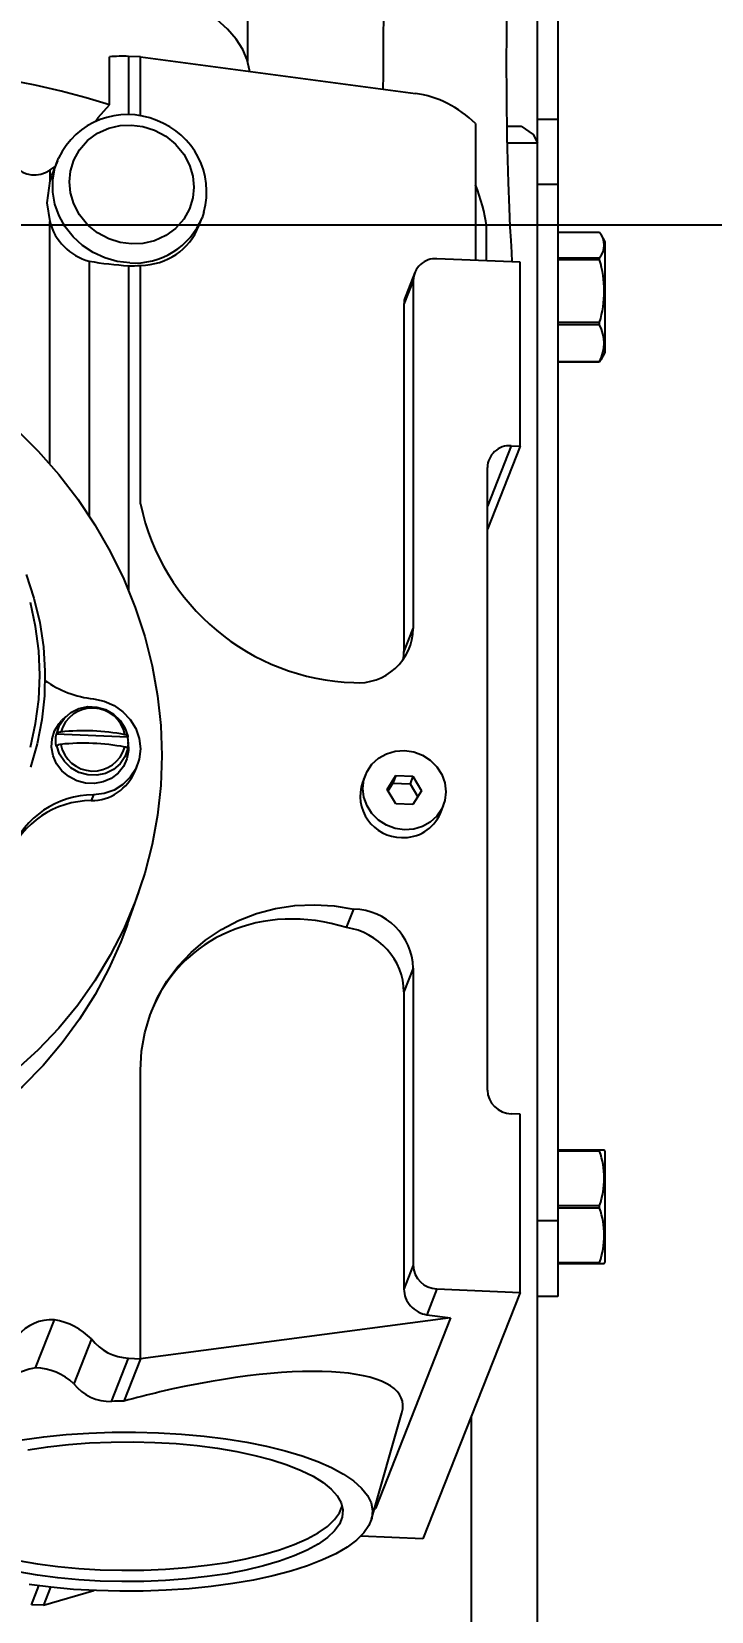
# Model space of a CAD drawing. Header units: feet. Extents: x -17 to 453, y -41 to 31.
# Drawn here: x 50.551 to 50.766, y 4.573 to 5.074 of the extents above; entities that cross this region are included whole.
import ezdxf
from ezdxf.enums import TextEntityAlignment as Align

# ---------------------------------------------------------------- set-up
doc = ezdxf.new("R2018")
doc.units = ezdxf.units.FT
doc.header["$MEASUREMENT"] = 0
doc.layers.add('G-ANNO-TEXT', color=1, linetype='Continuous')
doc.styles.add('NEI-A', font='arial.ttf')
doc.styles.get("Standard").update_dxf_attribs({"font": 'arial.ttf'})

# ---------------------------------------------------------------- blocks, each defined once
blk = doc.blocks.new('DETAIL_TITLE')
at = {"style": 'NEI-A', "flags": 8}
blk.add_attdef('#', text='', height=0.2, dxfattribs=at).set_placement((0.5922, -0.5109), align=Align.MIDDLE_CENTER)
at = {"lineweight": 30, "style": '', "flags": 104}
blk.add_attdef('DETAIL_TITLE', text='', height=0.2, dxfattribs=at).set_placement((0.909896588761212, -0.5251383791434918), align=Align.BOTTOM_LEFT)
at = {"style": 'NEI-A'}
for tag, p in [('SCALE:', (0.9386493124493107, -0.7379200523425924)), ('1"_=_', (1.547398728572484, -0.7379200523425924))]:
    blk.add_attdef(tag, text='', height=0.1, dxfattribs=at).set_placement(p, align=Align.BOTTOM_LEFT)

msp = doc.modelspace()

# ---------------------------------------------------------------- linework, layer by layer
for p, q in [((50.61935684085834, 5.06436958304157), (50.61935684085834, 5.106966052445364)), ((50.71121568027947, 4.480181823305688), (50.71121568027947, 5.083638482316776)), ((50.71769445175288, 5.083638482316776), (50.71769445175288, 4.672887327283329)), ((50.5755022551642, 5.050504592565924), (50.5755022551642, 5.065752237903215)), ((50.58532196949305, 5.065752689280965), (50.58155971007064, 5.065908680543876)), ((50.58155971007064, 5.065908680543876), (50.58155971007064, 5.047326303826468)), ((50.58532196949305, 5.047005394371253), (50.58532196949305, 5.065752689280965)), ((50.58532196949305, 5.065752689280965), (50.6725240970421, 5.054159044581516)), ((50.69159953351357, 5.044578004144322), (50.69159953351357, 5.001252226172044)), ((50.70162785911347, 5.043810263779184), (50.70605881311006, 5.043810263779184)), ((50.71121568027947, 5.046041592186567), (50.71769445175288, 5.046041592186567)), ((50.70172105568128, 5.038472874259911), (50.71121568027947, 5.038472874259911)), ((50.55898222051207, 5.032807512804892), (50.5571367122679, 5.028122342571914)), ((50.55898222051207, 5.032807512804892), (50.55930756899434, 5.033588422187764)), ((50.55654304415084, 5.029823024683711), (50.5582886915366, 5.031046808952398)), ((50.55654304415084, 5.029823024683711), (50.55654304415084, 5.026422281463899)), ((50.55726549005249, 5.028066332918161), (50.55654304415084, 5.026422281463899)), ((50.71769445175288, 5.025320011248064), (50.71121568027947, 5.025320011248064)), ((50.55654304415084, 4.936770187612888), (50.55654304415084, 5.013611690724927)), ((50.60384118782567, 5.012153865655295), (50.60485845527359, 5.014736341514624)), ((50.60546549222211, 5.016494899166538), (50.60485845527359, 5.014736341514624)), ((50.69510539887388, 5.001106860973875), (50.69510539887388, 5.012115208169762)), ((50.73096017932738, 5.010132105899755), (50.71769445175288, 5.010132105899755)), ((50.73274733621604, 5.007112462064383), (50.73140938931429, 5.009429868496214)), ((50.73274733621604, 4.972069337868582), (50.73274733621604, 5.007112462064383)), ((50.71769445175288, 5.002077954202987), (50.73096017932738, 5.002077954202987)), ((50.73096017932738, 5.001391543770868), (50.73096017932738, 5.002077954202987)), ((50.56905137711073, 5.000988683378852), (50.56905137711073, 4.920292710407566)), ((50.58155971007064, 4.999536510593652), (50.58155971007064, 4.896663052125932)), ((50.58532196949305, 4.92403911698341), (50.58532196949305, 4.999658136772188)), ((50.67232051705174, 4.997363789418349), (50.66934131465027, 4.989800667713293)), ((50.70571421926055, 5.000666983293819), (50.67937842630366, 5.001758966696977)), ((50.70571421926055, 4.942367106400903), (50.70571421926055, 5.000666983293819)), ((50.73096017932738, 5.001391543770868), (50.71769445175288, 5.001391543770868)), ((50.67185387870863, 4.994895592630295), (50.66889066715459, 4.987373050359972)), ((50.67185387870863, 4.994895592630295), (50.67185387870863, 4.884574309284984)), ((50.66889066715459, 4.987373050359972), (50.66889066715459, 4.877051767014661)), ((50.71769445175288, 4.981626923912874), (50.73096017932738, 4.981626923912874)), ((50.73096017932738, 4.980850311243683), (50.71769445175288, 4.980850311243683)), ((50.73096017932738, 4.980850311243683), (50.73096017932738, 4.981626923912874)), ((50.73140938931429, 4.969751931436752), (50.73274733621604, 4.972069337868582)), ((50.71769445175288, 4.969139897707793), (50.73096017932738, 4.969139897707793)), ((50.73096017932738, 4.969049639407874), (50.71769445175288, 4.969049639407874)), ((50.73127719025884, 4.969828287589467), (50.73096017932738, 4.969049639407874)), ((50.73096017932738, 4.969049639407874), (50.73096017932738, 4.969139897707793)), ((50.7028925045686, 4.942484099488709), (50.69536797997371, 4.923382040355017)), ((50.70571421926055, 4.942367106400903), (50.69536797997371, 4.916101732685567)), ((50.7028925045686, 4.942484099488709), (50.70571421926055, 4.942367106400903)), ((50.69536797997371, 4.738298125876168), (50.69536797997371, 4.935620781484866)), ((50.66889066715459, 4.877051767014661), (50.67185387870863, 4.884574309284984)), ((50.56162734587812, 4.856671835907742), (50.5603306842279, 4.85538531731933)), ((50.55853669054758, 4.851065987315321), (50.55878245854498, 4.851355245702694)), ((50.58130051574143, 4.850122081689356), (50.55853669054758, 4.851065987315321)), ((50.55878245854498, 4.84743120329456), (50.55853669054758, 4.84714194490719)), ((50.58153648567914, 4.847032130738123), (50.58147702456684, 4.848561903121112)), ((50.58359433121703, 4.839367387226408), (50.58431558111141, 4.841198343569429)), ((50.65670197289217, 4.838221655370772), (50.65574034853324, 4.835780361559125)), ((50.66362293930974, 4.833581473411895), (50.66633809435245, 4.837953534112183)), ((50.66633809435245, 4.837953534112183), (50.66540051089001, 4.835573279797435)), ((50.66633809435245, 4.837953534112183), (50.67176845043815, 4.837728367052799)), ((50.67176845043815, 4.837728367052799), (50.67083084397557, 4.835348112738055)), ((50.67176845043815, 4.837728367052799), (50.674483628481, 4.833131195355971)), ((50.57040068608171, 4.831848688854508), (50.56967946493751, 4.830017732511482)), ((50.66633809435245, 4.828984301715067), (50.66362293930974, 4.833581473411895)), ((50.66388645191525, 4.833135321006107), (50.66540051089001, 4.835573279797435)), ((50.66540051089001, 4.835573279797435), (50.67083084397557, 4.835348112738055)), ((50.67083084397557, 4.835348112738055), (50.67328250941289, 4.831197092009502)), ((50.674483628481, 4.833131195355971), (50.67176845043815, 4.828759133218176)), ((50.67176845043815, 4.828759133218176), (50.66633809435245, 4.828984301715067)), ((50.68044294178947, 4.826049775648292), (50.6814046006486, 4.828491011959589)), ((50.58119737736303, 4.790862672012766), (50.5847782116801, 4.80107027076741)), ((50.6507235579673, 4.78977498244827), (50.65304260459662, 4.795662204692524)), ((50.67185387870863, 4.776943789333771), (50.66889066715459, 4.769421219750782)), ((50.67185387870863, 4.776943789333771), (50.67185387870863, 4.682767093540575)), ((50.66889066715459, 4.769421219750782), (50.66889066715459, 4.67524452252008)), ((50.58532196949305, 4.653168967894684), (50.58532196949305, 4.744654929043955)), ((50.70571421926055, 4.730693746232237), (50.7028925045686, 4.730810765195203)), ((50.70571421926055, 4.674187722143779), (50.70571421926055, 4.730693746232237)), ((50.71769445175288, 4.719397243218195), (50.73235430982144, 4.719397243218195)), ((50.73096017932738, 4.71897248238024), (50.71769445175288, 4.71897248238024)), ((50.73096017932738, 4.71897248238024), (50.73096017932738, 4.719397243218195)), ((50.73274733621604, 4.718855321103909), (50.73241444368781, 4.719431915929443)), ((50.73274733621604, 4.683812166720424), (50.73274733621604, 4.718855321103909)), ((50.71769445175288, 4.701758490375033), (50.73096017932738, 4.701758490375033)), ((50.73096017932738, 4.700908996011792), (50.73096017932738, 4.701758490375033)), ((50.71121568027947, 4.696971955649465), (50.71769445175288, 4.696971955649465)), ((50.73096017932738, 4.700908996011792), (50.71769445175288, 4.700908996011792)), ((50.67185387870863, 4.682767093540575), (50.66889066715459, 4.67524452252008)), ((50.71769445175288, 4.683695005444092), (50.73096017932738, 4.683695005444092)), ((50.73241427693679, 4.683270273356312), (50.71769445175288, 4.683270273356312)), ((50.73096017932738, 4.683270273356312), (50.73096017932738, 4.683695005444092)), ((50.73241444368781, 4.683235571894889), (50.73274733621604, 4.683812166720424)), ((50.70571421926055, 4.674187722143779), (50.67494165327162, 4.596067018800413)), ((50.67937842630366, 4.675279705546943), (50.67615752117956, 4.667102994728451)), ((50.67937842630366, 4.675279705546943), (50.70571421926055, 4.674187722143779)), ((50.71769445175288, 4.672887327283329), (50.71121568027947, 4.672887327283329)), ((50.67615752117956, 4.667102994728451), (50.68363281972454, 4.666109154360745)), ((50.55202307386187, 4.65022237394188), (50.5580456318057, 4.665511477031762)), ((50.68363281972454, 4.666109154360745), (50.58532196949305, 4.653168967894684)), ((50.68363281972454, 4.666109154360745), (50.65983213671341, 4.605687678416498)), ((50.5698026766882, 4.659418216657167), (50.56421499389395, 4.645233108793635)), ((50.57616902922666, 4.639639864278005), (50.58155971007064, 4.653324985032755)), ((50.58532196949305, 4.653168967894684), (50.58001190989031, 4.639688554137161)), ((50.58155971007064, 4.653324985032755), (50.58532196949305, 4.653168967894684)), ((50.6586469854926, 4.602352948473891), (50.66823373140205, 4.636052555421502)), ((50.69018420839039, 4.634762616999753), (50.69018420839039, 4.484057345480702)), ((50.6595742706423, 4.605612621771696), (50.65983213671341, 4.605687678416498)), ((50.67494165327162, 4.596067018800413), (50.65518093337488, 4.596886388730118)), ((50.55078717283187, 4.575204284564407), (50.55312888034925, 4.581149070409381)), ((50.55678482737396, 4.580723207002212), (50.55454943225429, 4.575048278926406)), ((50.55454943225429, 4.575048278926406), (50.57048710335823, 4.57968646849814)), ((50.55454943225429, 4.575048278926406), (50.55078717283187, 4.575204284564407))]:
    msp.add_line(p, q)
at = {"flags": 128}
for points in [[(50.61999507174691, 5.0611428574445), (50.61994774320856, 5.061573806757663), (50.61920405092743, 5.064854506496077), (50.61778663279149, 5.068111750404087), (50.61570179658916, 5.071331013893191), (50.61295889187737, 5.074497887375594), (50.60957016048076, 5.077598237265187), (50.60555071349135, 5.080618274977965), (50.60091850251853, 5.083544436181278), (50.59569426218863, 5.086363666858089), (50.58990128014357, 5.089063416119432), (50.58356542004088, 5.091631594516649), (50.57671501805322, 5.094056723542307), (50.56938064711688, 5.09632801181815), (50.56159510543168, 5.098435283219688), (50.55339307145891, 5.100369103376934), (50.5448112706723, 5.102120877425021), (50.53588798680514, 5.103682808316441), (50.52666309635038, 5.105047830695655), (50.51717776380882, 5.106209896963312), (50.5074743956888, 5.107163863713073), (50.49759632425437, 5.107905379605933), (50.48758761202399, 5.108431223184754)], [(50.70327292688643, 5.000768206910548), (50.70307810994946, 5.003743368474906), (50.70286068387472, 5.007510575802481), (50.70263891077352, 5.011727776559246), (50.7023546807918, 5.017873767630112), (50.70204733566922, 5.025965446930531), (50.70167448614755, 5.04025827738789), (50.70150408385933, 5.053234127008741), (50.70147090615719, 5.064794088002964), (50.70150261185037, 5.072203199332179), (50.70155478191822, 5.07806942676102)], [(50.5755022551642, 5.050504592565924), (50.56808424421825, 5.052749994184049), (50.56022027780522, 5.054829573416864), (50.55194550588926, 5.056733947644705), (50.54329695294597, 5.058454637003399)], [(50.57104812852639, 5.04525740528373), (50.5719184768292, 5.046531265170012), (50.5755022551642, 5.050504592565924)], [(50.58252136892977, 5.006462391853679), (50.5789272750319, 5.006925840364847), (50.57525080613218, 5.008086323935361), (50.57171295332701, 5.009980806665434), (50.56855470058461, 5.012558252681616), (50.56598914420338, 5.015676348616834), (50.56415632628651, 5.019126037572354), (50.56309927434619, 5.022675705262023), (50.56276952133708, 5.026116746164858), (50.56309927434619, 5.029530375213179), (50.56415632628651, 5.03299238361876), (50.56598914420338, 5.036290094835826), (50.56855470058461, 5.039195458162419), (50.57171295332701, 5.041510998707883), (50.57525080613218, 5.043112097400444), (50.5789272750319, 5.04396766523819), (50.58252136892977, 5.044133093746103)], [(50.58252136892977, 5.044133093746103), (50.58611548582774, 5.043669589172092), (50.58979192022726, 5.042509163101931), (50.59332977878249, 5.040614680371858), (50.59648803152486, 5.038037234355675), (50.59905358215607, 5.034919138420459), (50.60088640582296, 5.031469449464934), (50.6019434577633, 5.027919725712428), (50.60227321077241, 5.024478740872434), (50.6019434577633, 5.021065055761271), (50.60088640582296, 5.017603045918177), (50.59905358215607, 5.014305336138625), (50.59648803152486, 5.011400028874869), (50.59332977878249, 5.009084488329409), (50.58979192022726, 5.007483389636842), (50.58611548582774, 5.006627821799102), (50.58252136892977, 5.006462391853679)], [(50.70605881311006, 5.043810263779184), (50.70988999820244, 5.041141597769725), (50.71121568027947, 5.038472874259911)], [(50.58192035226793, 5.000451988046413), (50.57789522999393, 5.000936912938428), (50.57397991613898, 5.002044777938352), (50.57028120610375, 5.00374523436127), (50.56689996700277, 5.005992050488018), (50.5639284466481, 5.00872379006927), (50.56144770903364, 5.01186602033903), (50.55952541482162, 5.015333002524917), (50.55821396983134, 5.019030181613333), (50.55754920253108, 5.022856732177472), (50.55754920253108, 5.026708206268465), (50.55821396983134, 5.03047959530902), (50.55898222051207, 5.032807512804892)], [(50.55654304415084, 5.026422281463899), (50.55561513224733, 5.019436772340578), (50.55654304415084, 5.013611690724927)], [(50.54583068863334, 4.947822051073908), (50.55286971477022, 4.94081777958627), (50.55941198388051, 4.933391712841249), (50.56542696327816, 4.92557838411175), (50.57088662729242, 4.917414306120223), (50.57576551476816, 4.908937513910915), (50.58004090156693, 4.900187570599872), (50.58369281206704, 4.891205223810358), (50.58670425491495, 4.882032358235064), (50.58906117127501, 4.872711751259617), (50.59075258433033, 4.863286870273862), (50.59177058778275, 4.853801626857836), (50.5921104608535, 4.844300277593677), (50.59177058778275, 4.834827129376341), (50.59075258433033, 4.825426323787269), (50.58906117127501, 4.81614169190601), (50.58670425491495, 4.807016553059002), (50.58369281206704, 4.798093411505212), (50.58004090156693, 4.789413917623394), (50.57576551476816, 4.781018482659777), (50.57088662729242, 4.772946303165666), (50.56542696327816, 4.765234990120216), (50.55941198388051, 4.757920517180105), (50.55286971477022, 4.75103693892782), (50.54583068863334, 4.744616383684113)], [(50.54910262531837, 4.901658790376118), (50.55155273824626, 4.894161680510749), (50.5533625272728, 4.886525253046559), (50.55452001507506, 4.878800377105971), (50.55501745635583, 4.871038423501984), (50.55485154484499, 4.863291051986842), (50.55402339029926, 4.855609864812442), (50.55253851850234, 4.848045949602545), (50.55040677926422, 4.840649668038997)], [(50.55040426074888, 4.847011784239152), (50.55206337585743, 4.854488490105208), (50.55306337595015, 4.862097393589201), (50.55339748173577, 4.86978649424932), (50.55306337595015, 4.877503346016011), (50.55206337585743, 4.885195160692662), (50.55040426074888, 4.892809431834364)], [(50.57040068608171, 4.862273955602445), (50.57377489288984, 4.861564652843358), (50.5769443697006, 4.860191324538535), (50.57976360037741, 4.858217094572586), (50.58210307688121, 4.855732508747176), (50.58385535980739, 4.852851843258559), (50.5849399946658, 4.849707238224328), (50.58530716315286, 4.846443213587506), (50.5849399946658, 4.843209649761274), (50.58385535980739, 4.840155022712755), (50.58210307688121, 4.837419666359471), (50.57976360037741, 4.835129105403702), (50.5769443697006, 4.83338863304947), (50.57377489288984, 4.832278169033712), (50.57040068608171, 4.831848688854508)], [(50.55878245854498, 4.851355245702694), (50.55965430760693, 4.85393964494874), (50.56118559943666, 4.856205620192217), (50.56327902619136, 4.858009222181076), (50.56580162406087, 4.859235775091632), (50.56859313381878, 4.859807453637217), (50.57147619563449, 4.859687919033925), (50.57426770539242, 4.858884741202877), (50.57679029751188, 4.857448958892544), (50.57888372426657, 4.855471789221182), (50.58041502759639, 4.853078818703956), (50.5812868709083, 4.850422134329998)], [(50.58153648567914, 4.847032130738123), (50.5815242208544, 4.845922116662607), (50.58103124160081, 4.843276397605454), (50.57990675899964, 4.840837193931543), (50.5782114186704, 4.838735912629), (50.57603660016981, 4.837085871075745), (50.57349956971237, 4.83597602806377), (50.5707370861313, 4.835466234270235), (50.56789806958393, 4.835583961925016), (50.56513558600287, 4.836322821301687), (50.5625985497954, 4.837643081095676), (50.56042374279488, 4.839473472497756), (50.55872840246565, 4.84171531340669), (50.55760391986447, 4.844247828649118), (50.55711093486083, 4.846934410330237), (50.55727600111655, 4.849630261067825), (50.55809025782759, 4.852190018538739), (50.55950975747622, 4.854475773902729), (50.5603306842279, 4.85538531731933)], [(50.5812868709083, 4.846498091921868), (50.58041502759639, 4.843913638050484), (50.57888372426657, 4.841647661369501), (50.57679029751188, 4.839844118318501), (50.57426770539242, 4.838617507907591), (50.57147619563449, 4.838045829362011), (50.56859313381878, 4.838165421465652), (50.56580162406087, 4.838968597859195), (50.56327902619136, 4.840404324106684), (50.56118559943666, 4.842381490903028), (50.55965430760693, 4.844774464295268), (50.55878245854498, 4.84743120329456)], [(50.5812868709083, 4.850422134329998), (50.58128915942223, 4.850372172275591), (50.58130051574143, 4.850122081689356)], [(50.58130051574143, 4.846198037843719), (50.58128915942223, 4.84644812986746), (50.5812868709083, 4.846498091921868)], [(50.6690532723953, 4.820799422971811), (50.66612315229287, 4.821235742817688), (50.66333995708561, 4.822279855741689), (50.66084321137361, 4.823879371737108), (50.65875820842025, 4.825954089315303), (50.65718940911199, 4.828400017655181), (50.65621552567837, 4.831094455321663), (50.65588537591685, 4.833902325366761), (50.65621552567837, 4.836682783557341), (50.65718940911199, 4.839296515169604), (50.65875820842025, 4.841612282841449), (50.66084321137361, 4.843514112678786), (50.66333995708561, 4.844906602975355), (50.66612315229287, 4.845719895118021), (50.6690532723953, 4.845913242921041)], [(50.6690532723953, 4.845913242921041), (50.67198342124789, 4.845476924512671), (50.67476661645516, 4.844432811588669), (50.67726335641713, 4.842833297030758), (50.67934835937048, 4.840758578015055), (50.68091712992858, 4.838312649675172), (50.68189104211237, 4.835618212008692), (50.68222116312369, 4.832810341963597), (50.68189104211237, 4.830029827710176), (50.68091712992858, 4.827416153598266), (50.67934835937048, 4.825100385926417), (50.67726335641713, 4.823198556089084), (50.67476661645516, 4.821806065792517), (50.67198342124789, 4.820992772212337), (50.6690532723953, 4.820799422971811)], [(50.58532196949305, 4.744654929043955), (50.58566565483704, 4.750620090138074), (50.58669253059352, 4.756485301248222), (50.58839036068794, 4.762180276821171), (50.59073873824597, 4.767636807066337), (50.59370958009651, 4.77278949252276), (50.59726724177238, 4.777576651127129), (50.60136917301433, 4.781940911904888), (50.60596617652266, 4.785829998412543), (50.61100323021205, 4.789197312366177), (50.61641994146461, 4.792002497144912), (50.62215145563518, 4.794211982606711), (50.62812908280524, 4.795799262527579), (50.63428123503866, 4.796745373291978), (50.64053418538619, 4.797038926955523), (50.64681305114162, 4.796676420309362), (50.65304260459662, 4.795662204692524)], [(50.58119737736303, 4.790862672012766), (50.57910637712313, 4.785311616941682), (50.57532736209862, 4.776824395606338), (50.57094826766797, 4.768623495827965), (50.56598889695186, 4.760745936332123), (50.56047160608649, 4.753227236522715), (50.55442130422365, 4.746101393481876), (50.54786530402971, 4.739400480905024), (50.54083316643479, 4.73315479285173), (50.53335666038246, 4.727392503056155), (50.52546948682803, 4.722139608864188), (50.51720726723857, 4.717419820545292), (50.50860726759109, 4.713254444854281), (50.49970828337198, 4.70966224703049), (50.49055050732612, 4.706659447922744), (50.48117524770519, 4.70425960898867), (50.47162481326696, 4.702473556106733), (50.46194232352417, 4.701309370951167), (50.45217140974263, 4.700772280303822), (50.44235621494131, 4.700864686241824)], [(50.54781695198511, 4.627451083765052), (50.55464228957005, 4.628378176288582), (50.56170831212142, 4.629090586941603), (50.5689510562495, 4.629581812434511), (50.57630495430482, 4.629847475553122), (50.58370335188125, 4.629885144032629), (50.59107931857103, 4.629694451308287)], [(50.54963937383864, 4.624308882245467), (50.55592480038403, 4.625244792447715), (50.56246983526118, 4.625969607363819), (50.56920728356062, 4.626475837573144), (50.5760680298613, 4.62675834398188), (50.58298167648428, 4.626814211322261), (50.58987726224722, 4.62664287752837)], [(50.59107931857103, 4.629694451308287), (50.59836598146671, 4.629277151140792), (50.60549742216664, 4.628637029928205), (50.61240900452706, 4.627779876518302), (50.61903816816676, 4.626713439083284), (50.62532488847005, 4.625447380557032), (50.63121217108968, 4.62399317369694), (50.63664676495119, 4.622363986083238), (50.64157943250459, 4.620574598180983), (50.6459654787276, 4.618641146025981), (50.64976521112833, 4.616581207475329), (50.65294420424708, 4.614413404017492), (50.65547366765843, 4.612157376334622), (50.65733071047289, 4.609833554301202), (50.658498513838, 4.607462993108012), (50.6589664804392, 4.60506713894822), (50.65873037825069, 4.602667696766568), (50.65779237503569, 4.60028642469562), (50.65616092334569, 4.597944858054083), (50.65385084102098, 4.595664187158572), (50.6508829949387, 4.593465100635131), (50.647284329763, 4.591367493604976), (50.64308735619198, 4.589390381433969), (50.6383301509576, 4.587551652481087), (50.63305575882215, 4.585867954535269), (50.62731197407682, 4.584354543876966), (50.62115077703832, 4.583025128589696), (50.6146279832967, 4.581891744934298), (50.60780267446194, 4.580964665348349), (50.60073662891043, 4.580252270507922), (50.59349387903229, 4.579761017702351), (50.5861400154772, 4.579495367521316), (50.57874158340054, 4.579457699041809), (50.57136565121098, 4.579648391766151)], [(50.58987726224722, 4.62664287752837), (50.59668403296904, 4.626246063298188), (50.6033321602243, 4.625627869844203), (50.60975339684715, 4.62479462507997), (50.61588186468625, 4.623754920995331), (50.62165469285855, 4.622519353467354), (50.62701265600316, 4.621100667448683), (50.63190069753468, 4.619513387527812), (50.63626874614802, 4.617773822241611), (50.64007195156992, 4.615899799573695), (50.64327126531249, 4.613910563453819), (50.6458338776758, 4.611826492006132), (50.64773347649952, 4.609669031423808), (50.6489505921651, 4.607460279091475), (50.64947272984633, 4.605222903084746), (50.64929452476058, 4.602979874793583), (50.64841782266907, 4.600754224545794), (50.64685159362645, 4.598568729667667), (50.64461190323063, 4.596445887171257), (50.64172176887182, 4.594407425001458), (50.63821084923073, 4.592474313536032), (50.6341151280266, 4.590666330020474), (50.62947663801553, 4.589002072943105), (50.62434302973784, 4.58749860984541), (50.61876693901424, 4.586171370946401), (50.61280559019335, 4.585033946453883), (50.60652014064779, 4.584098036251637), (50.59997510577067, 4.583373250085709), (50.59323765172118, 4.582866991126208), (50.58637691117054, 4.582584486154984), (50.57946326454756, 4.58252861737709), (50.57256770178475, 4.582699979921154)], [(50.51317530817292, 4.606465251341538), (50.51349434886674, 4.60547025377929), (50.51471145878227, 4.603261502884466), (50.51661105760602, 4.601104013551968), (50.51917366996933, 4.599019970854455), (50.52237300671202, 4.597030734734576), (50.52617618913378, 4.595156712066663), (50.53054423774713, 4.593417145342952), (50.53543230802881, 4.591829865422083), (50.54079024242327, 4.590411152090747), (50.54656307634559, 4.589175611875431), (50.55269154418468, 4.588135880478131), (50.55911278080755, 4.587302663026561), (50.56576089656273, 4.586684469572575), (50.57256770178475, 4.586287656779904)], [(50.57256770178475, 4.586287656779904), (50.57946326454756, 4.586116294235834), (50.58637691117054, 4.58617216157622), (50.59323765172118, 4.586454667984958), (50.59997510577067, 4.586960926944457), (50.60652014064779, 4.58768571311038), (50.61280559019335, 4.588621623312628), (50.61876693901424, 4.589759047805151), (50.62434302973784, 4.591086315454332), (50.62947663801553, 4.59258977855203), (50.6341151280266, 4.594254035629399), (50.63821084923073, 4.596061988957269), (50.64172176887182, 4.597995129172871), (50.64461190323063, 4.600033564030005), (50.64685159362645, 4.602156407963923), (50.64841782266907, 4.604341899967034), (50.6492696616091, 4.606465251341538)], [(50.57256770178475, 4.582699979921154), (50.56576089656273, 4.583096778338739), (50.55911278080755, 4.583714987605322), (50.55269154418468, 4.584548202181876), (50.54656307634559, 4.585587936454194)], [(50.57136565121098, 4.579648391766151), (50.56407895381509, 4.58006567755856), (50.55694751886519, 4.580705800208657), (50.55003593075476, 4.58156296511863)]]:
    msp.add_lwpolyline(points, dxfattribs=at)
for centre, radius, start, end in [((52.98459685962754, 5.052528294395795), 2.322350089749792, 176.4416213746552, 179.9260620076393), ((50.57968418089354, 5.021178414826936), 0.04476956736798006, 87.59900730136633, 95.35981300667184), ((50.5811609508911, 5.023320567378496), 0.02412878929048866, 67.2149380740529, 154.7779837090505), ((50.58222009584418, 5.022967309663688), 0.02407005877525451, 344.5597205668019, 69.86596420868187), ((50.55177019307115, 5.036596800266997), 0.00828638411091796, 221.2197067524372, 305.1688089157934), ((50.57373154912576, 5.018135194410414), 0.01777376975598819, 194.744224064682, 254.7328952933466), ((50.58341845489545, 5.02360572167836), 0.02320214759827997, 266.2979912759142, 337.5259193909305), ((50.72606947552963, 5.006105028613865), 0.006335324736054059, 320.5314818088386, 39.46851819116113), ((50.6788637349178, 4.99476684359586), 0.007011040210988322, 85.79004163852926, 178.9477759849338), ((50.59062438729927, 5.132211890323942), 0.1329846790445659, 260.6641208847813, 266.0914987915943), ((50.58262054553401, 5.024971356436309), 0.02545695951665586, 267.6116926492177, 276.0915437028182), ((50.69823674145231, 4.991509234560626), 0.03418308917627666, 343.1959554420417, 16.80404455795818), ((50.7196821698635, 4.974995103756983), 0.01270735561762851, 332.5630030960029, 27.43699690399704), ((50.70237788218316, 4.935491923199768), 0.007011087394944912, 85.79067192955154, 178.9468902063079), ((50.6553016381103, 4.938925788058878), 0.07154555674171281, 192.0094252596139, 268.190597942558), ((50.6543291519352, 4.884896306934328), 0.01752768360019604, 265.7906507420777, 358.9473729918103), ((50.57382543569779, 4.894345072128106), 0.03225345711058503, 234.3630558861091, 263.9047038957239), ((50.57011612259795, 4.848896631348017), 0.01048424920836767, 11.19383683766008, 164.0575290212807), ((50.56006523386058, 4.849613110150832), 0.002163461386979264, 90.79760509284348, 126.36519060768), ((50.56738201543976, 4.782956253091088), 0.069211156873731, 79.15783226267803, 96.09353356339955), ((50.56887912906127, 4.849103966111256), 0.01052689891399189, 169.258299257062, 190.7417007429378), ((50.56005569455246, 4.845717458540676), 0.002134960374116323, 90.55209828408579, 126.6106973791643), ((50.56738201543976, 4.779032210682958), 0.06921115687382871, 79.15783226267803, 96.09353356339955), ((50.57031992108963, 4.849887639823468), 0.01048425506000674, 191.1939693240932, 344.0573964714072), ((50.58041660885603, 4.846010430013175), 0.0009975773103869585, 29.26476506477813, 90.90124711481833), ((50.58037536385473, 4.849862791047071), 0.001069440649858345, 31.53531322113608, 88.63069890048479), ((50.57095807722775, 4.848160059047784), 0.01052689891406187, 349.2582992570618, 10.74170074293806), ((50.56964369396955, 4.845100370530924), 0.01508268152350581, 270.1358694519557, 337.6598933891538), ((50.57051261626367, 4.803393407109153), 0.02845550133729655, 90.22537121066566, 157.7205821868324), ((50.66815467417039, 4.831492110494469), 0.01313410323314724, 160.9436764556541, 269.7250319636365), ((50.56979138936943, 4.801562450766129), 0.02845550133729932, 90.22537121066566, 157.7205821868324), ((50.66889742919578, 4.830826960816893), 0.01249481157658138, 266.3024448776635, 337.521696645819), ((50.65254908483973, 4.776354735619824), 0.01931377746636761, 1.747750385094394, 88.5357808298623), ((50.70308996652168, 4.73853381981219), 0.007725578018428039, 181.7482644927815, 268.5353960795368), ((50.7062949497988, 4.710365486377636), 0.02612382152140115, 340.7634364038477, 19.23656359615229), ((50.70595536422978, 4.692302001446697), 0.02644467847305226, 341.00584212431, 18.99415787568995), ((50.67957585375655, 4.683002755851399), 0.007725573533736534, 181.7480285795332, 268.5356309433413), ((50.55727262584598, 4.651224544672836), 0.01430782856565251, 86.90297779539783, 140.1474201770979), ((50.55417143645126, 4.643646835128898), 0.02220522311196774, 45.25570815420242, 79.95205632196324), ((50.58220324824154, 4.668956068581229), 0.01564432385837761, 217.5655340285957, 267.6424474021249), ((50.55494976694343, 4.631236313139937), 0.01921031152517225, 98.76313223530983, 145.8578719297481), ((50.55177224008361, 4.632218522624273), 0.01800560000652282, 46.28678129939031, 89.20177884958623), ((50.57564007200388, 4.654080230571761), 0.01445005038592465, 217.7527587796881, 272.0978214881313), ((50.5812190722452, 4.392738920227176), 0.2469525847221793, 90.28007579696435, 91.17174854849209)]:
    msp.add_arc(centre, radius, start, end)
for centre, major_axis, ratio, start_param, end_param in [((50.67252409129205, 5.025457580836241), (0.02214180828863197, -0.02153893503405849), 0.8743336139999999, 1.559758441205234, 2.275596501430304), ((50.67210923201443, 5.024404401544503), (-0.01700467830251524, 0.03292813487051341), 0.4897523761, 4.094448046321149, 4.489210922241028), ((50.5816885626057, 5.023183525356034), (0.01799021923451314, -0.01750038471517251), 0.874333614, 5.571648753504284, 6.633961009356852), ((50.67615750967951, 4.986406907911027), (0.005535452072156624, -0.00538473375851462), 0.8743336140000002, 3.492368355767417, 3.846392828225413), ((50.65072356371732, 4.879467086480554), (0.01383863018039429, -0.01346183439628655), 0.8743336140000002, 0.5795715255375312, 0.70480017463551), ((50.6407316530893, 4.737288152347675), (0.04220782205020519, -0.041058594908676), 0.8743336140000001, 2.094276727028817, 3.492368355767077), ((50.65072356371732, 4.771836559341793), (0.0138386301803943, -0.01346183439628792), 0.874333614, 0.704800174635462, 2.275596501430335), ((50.67615750967951, 4.674278375758609), (0.005535452072156624, -0.00538473375851462), 0.8743336140000002, 3.846392828225293, 5.417189155020279), ((50.58702894789322, 4.617767469890408), (0.08130297835618794, 0.02219053225691021), 0.272871735, 6.119749979000574, 7.724713181442278), ((50.58702894789322, 4.617767469890408), (0.08130297835618794, 0.02219053225691021), 0.272871735, 1.44152787426269, 1.582632557572831)]:
    msp.add_ellipse(centre, major_axis=major_axis, ratio=ratio, start_param=start_param, end_param=end_param)

# ---------------------------------------------------------------- block references
at = {"layer": 'G-ANNO-TEXT'}
ref = msp.add_blockref('DETAIL_TITLE', (0.1559634606227167, 15.44212446861274), dxfattribs=at)
lines = msp.add_mtext('{\\LMECHANICAL COMPRESSION SPLIT BOLT "TEE" CONNECTION}', dxfattribs={"layer": '0', "insert": (1.065860049383931, 15.21698608946925), "char_height": 8.503692984807463, "attachment_point": 1})
ref.add_attrib('DETAIL_TITLE', '', (1.065860049383931, 15.21698608946925)).embed_mtext(lines)

doc.saveas('drawing.dxf')
